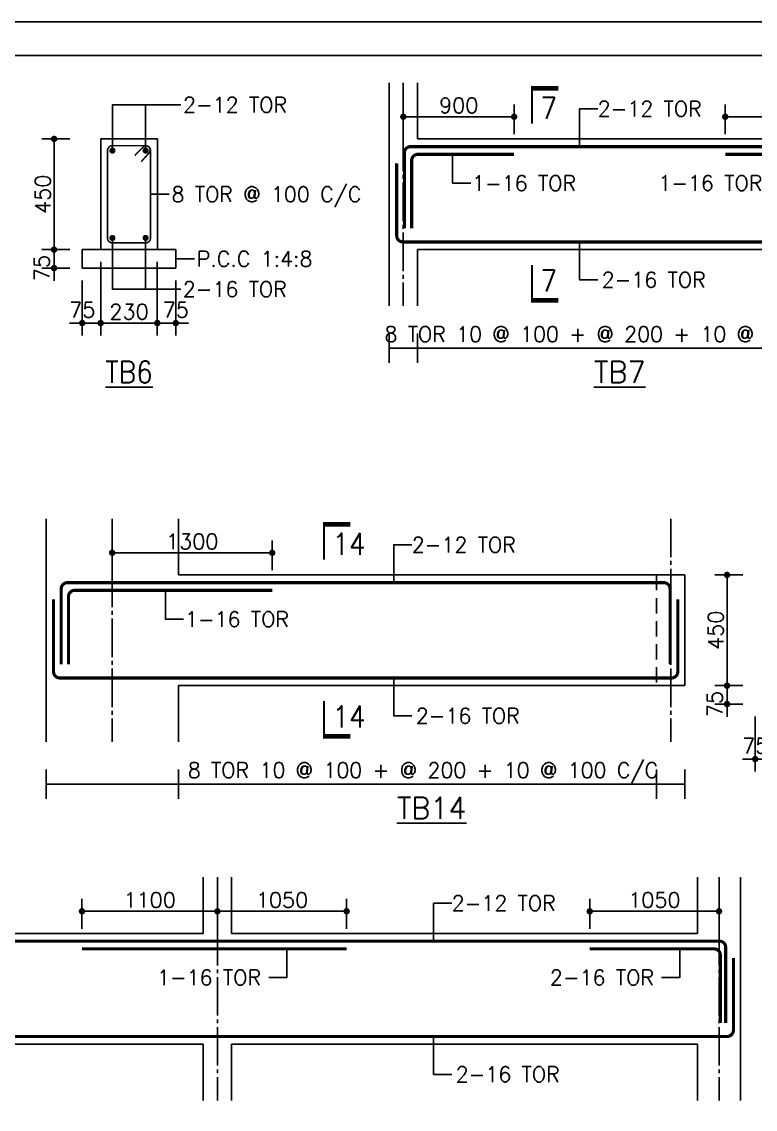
# Model space of a CAD drawing. Extents: x -200722 to 834823, y -494970 to 88783.
# Drawn here: x 286128 to 298044, y -381732 to -364050 of the extents above; entities that cross this region are included whole.
import ezdxf
from ezdxf.enums import TextEntityAlignment as Align

# ---------------------------------------------------------------- set-up
doc = ezdxf.new("R2010")
doc.units = 0
doc.header["$LTSCALE"] = 100
doc.header["$MEASUREMENT"] = 0
doc.header["$PDMODE"] = 34
doc.linetypes.add('CL', pattern=[3.25, 2.5, -0.25, 0.25, -0.25])
doc.linetypes.add('HIDDEN', pattern=[0.375, 0.25, -0.125])
doc.layers.get('0').update_dxf_attribs({"linetype": 'CONTINUOUS'})
doc.layers.get('DEFPOINTS').update_dxf_attribs({"linetype": 'CONTINUOUS'})
doc.layers.add('9_PRINT BOUNDARY_NON PRINT', color=32, linetype='CONTINUOUS', plot=False)
doc.layers.add('9_TITLE TEXT', color=7, linetype='CONTINUOUS', lineweight=20)
for name, color, linetype in [('ARO', 7, 'CONTINUOUS'), ('B_NO', 3, 'CONTINUOUS'), ('BEAM', 4, 'CONTINUOUS'), ('CL', 8, 'CL'), ('FOOTING DIM', 4, 'CONTINUOUS'), ('STEEL', 6, 'CONTINUOUS'), ('TEXT', 2, 'CONTINUOUS')]:
    doc.layers.add(name, color=color, linetype=linetype)
doc.styles.add('ROMANS', font='romans.shx')
doc.styles.get("Standard").update_dxf_attribs({"font": 'simplex.shx'})
doc.dimstyles.new('STANDARD$0', dxfattribs={"dimtxt": 2.5, "dimasz": 2.5, "dimexe": 2, "dimexo": 0.7, "dimgap": 0.9, "dimtad": 1, "dimdec": 0, "dimdsep": 46, "dimtxsty": 'ROMANS', "dimcen": 0.09, "dimclrd": 4, "dimclre": 4, "dimclrt": 3, "dimadec": 0, "dimazin": 0, "dimtfac": 1, "dimtdec": 0, "dimtmove": 0, "dimatfit": 3, "dimfxl": 1, "dimtolj": 1, "dimtzin": 0, "dimarcsym": 0})

# ---------------------------------------------------------------- blocks, each defined once
blk = doc.blocks.new('DOT')
at = {"color": 0, "linetype": 'ByBlock'}
blk.add_line((-0.5, 0), (-1, 0), dxfattribs=at)
at = {"color": 0, "linetype": 'ByBlock', "const_width": 0.5}
blk.add_lwpolyline([(-0.25, 0, 1), (0.25, 0, 1)], format="xyb", close=True, dxfattribs=at)
blk = doc.blocks.new('*D1442')
at = {"layer": 'BEAM', "color": 0, "lineweight": -2, "transparency": 16777216}
for p, q in [((297557, -365880), (297557, -365394)), ((299357, -365880), (299357, -365394)), ((299253, -365594), (297661, -365594))]:
    blk.add_line(p, q, dxfattribs=at)
at = {"layer": 'DEFPOINTS', "color": 0, "lineweight": -3, "transparency": 16777216}
for p in [(297557, -365594), (297557, -366080), (299357, -366080)]:
    blk.add_point(p, dxfattribs=at)
at = {"layer": 'BEAM', "color": 0, "lineweight": -2, "transparency": 16777216, "xscale": 104, "yscale": 104, "zscale": 104, "rotation": 180}
blk.add_blockref('DOT', (297557, -365594), dxfattribs=at)
at = {"layer": 'BEAM', "color": 0, "lineweight": -2, "transparency": 16777216, "xscale": 104, "yscale": 104, "zscale": 104}
blk.add_blockref('DOT', (299357, -365594), dxfattribs=at)
at = {"layer": 'BEAM', "color": 0, "transparency": 16777216, "insert": (298457, -365410), "char_height": 248, "attachment_point": 5}
blk.add_mtext('\\A1;900', dxfattribs=at)
blk = doc.blocks.new('_DOT')
at = {"color": 0, "linetype": 'ByBlock'}
blk.add_line((-0.5, 0), (-1, 0), dxfattribs=at)
at = {"color": 0, "linetype": 'ByBlock', "const_width": 0.5}
blk.add_lwpolyline([(-0.25, 0, 1), (0.25, 0, 1)], format="xyb", close=True, dxfattribs=at)
blk = doc.blocks.new('*D1445')
at = {"layer": 'BEAM', "color": 0, "lineweight": -2, "transparency": 16777216}
for p, q in [((292327, -365880), (292327, -365394)), ((294127, -365880), (294127, -365394)), ((292431, -365594), (294023, -365594))]:
    blk.add_line(p, q, dxfattribs=at)
at = {"layer": 'DEFPOINTS', "color": 0, "lineweight": -3, "transparency": 16777216}
for p in [(294127, -365594), (292327, -366080), (294127, -366080)]:
    blk.add_point(p, dxfattribs=at)
at = {"layer": 'BEAM', "color": 0, "lineweight": -2, "transparency": 16777216, "xscale": 104, "yscale": 104, "zscale": 104, "rotation": 180}
blk.add_blockref('DOT', (292327, -365594), dxfattribs=at)
at = {"layer": 'BEAM', "color": 0, "lineweight": -2, "transparency": 16777216, "xscale": 104, "yscale": 104, "zscale": 104}
blk.add_blockref('DOT', (294127, -365594), dxfattribs=at)
at = {"layer": 'BEAM', "color": 0, "transparency": 16777216, "insert": (293227, -365410), "char_height": 248, "attachment_point": 5}
blk.add_mtext('\\A1;900', dxfattribs=at)
blk = doc.blocks.new('*D1456')
at = {"layer": 'BEAM', "color": 0, "lineweight": -2, "transparency": 16777216}
for p, q in [((287410, -367955), (287410, -369149)), ((288330, -367955), (288330, -369149)), ((287514, -368949), (288226, -368949))]:
    blk.add_line(p, q, dxfattribs=at)
at = {"layer": 'DEFPOINTS', "color": 0, "lineweight": -3, "transparency": 16777216}
for p in [(287410, -367755), (288330, -367755), (288330, -368949)]:
    blk.add_point(p, dxfattribs=at)
at = {"layer": 'BEAM', "color": 0, "lineweight": -2, "transparency": 16777216, "xscale": 104, "yscale": 104, "zscale": 104, "rotation": 180}
blk.add_blockref('DOT', (287410, -368949), dxfattribs=at)
at = {"layer": 'BEAM', "color": 0, "lineweight": -2, "transparency": 16777216, "xscale": 104, "yscale": 104, "zscale": 104}
blk.add_blockref('DOT', (288330, -368949), dxfattribs=at)
at = {"layer": 'BEAM', "color": 0, "transparency": 16777216, "insert": (287870, -368765), "char_height": 248, "attachment_point": 5}
blk.add_mtext('\\A1;230', dxfattribs=at)
blk = doc.blocks.new('*D1457')
at = {"layer": 'BEAM', "color": 0, "lineweight": -2, "transparency": 16777216}
for p, q in [((286910, -365955), (286453, -365955)), ((286653, -367651), (286653, -366059)), ((286910, -367755), (286453, -367755))]:
    blk.add_line(p, q, dxfattribs=at)
at = {"layer": 'DEFPOINTS', "color": 0, "lineweight": -3, "transparency": 16777216}
for p in [(286653, -365955), (287110, -365955), (287110, -367755)]:
    blk.add_point(p, dxfattribs=at)
at = {"layer": 'BEAM', "color": 0, "lineweight": -2, "transparency": 16777216, "xscale": 104, "yscale": 104, "zscale": 104}
for p, rotation in [((286653, -365955), 90), ((286653, -367755), 270)]:
    blk.add_blockref('DOT', p, dxfattribs=dict(at, rotation=rotation))
at = {"layer": 'BEAM', "color": 0, "transparency": 16777216, "insert": (286469, -366855), "char_height": 248, "attachment_point": 5, "rotation": 90}
blk.add_mtext('\\A1;450', dxfattribs=at)
blk = doc.blocks.new('*D1458')
at = {"layer": 'BEAM', "color": 0, "lineweight": -2, "transparency": 16777216}
for p, q in [((288330, -368255), (288330, -369149)), ((288630, -368255), (288630, -369149)), ((288226, -368949), (288122, -368949)), ((288330, -368949), (288630, -368949)), ((288734, -368949), (288838, -368949))]:
    blk.add_line(p, q, dxfattribs=at)
at = {"layer": 'DEFPOINTS', "color": 0, "lineweight": -3, "transparency": 16777216}
for p in [(288330, -368055), (288630, -368055), (288630, -368949)]:
    blk.add_point(p, dxfattribs=at)
at = {"layer": 'BEAM', "color": 0, "lineweight": -2, "transparency": 16777216, "xscale": 104, "yscale": 104, "zscale": 104}
blk.add_blockref('DOT', (288330, -368949), dxfattribs=at)
at = {"layer": 'BEAM', "color": 0, "lineweight": -2, "transparency": 16777216, "xscale": 104, "yscale": 104, "zscale": 104, "rotation": 180}
blk.add_blockref('DOT', (288630, -368949), dxfattribs=at)
at = {"layer": 'BEAM', "color": 0, "transparency": 16777216, "insert": (288630, -368733), "char_height": 248, "attachment_point": 5}
blk.add_mtext('\\A1;75', dxfattribs=at)
blk = doc.blocks.new('*D1459')
at = {"layer": 'BEAM', "color": 0, "lineweight": -2, "transparency": 16777216}
for p, q in [((287110, -368255), (287110, -369149)), ((287410, -368255), (287410, -369149)), ((287006, -368949), (286902, -368949)), ((287410, -368949), (287110, -368949)), ((287514, -368949), (287618, -368949))]:
    blk.add_line(p, q, dxfattribs=at)
at = {"layer": 'DEFPOINTS', "color": 0, "lineweight": -3, "transparency": 16777216}
for p in [(287110, -368055), (287410, -368055), (287110, -368949)]:
    blk.add_point(p, dxfattribs=at)
at = {"layer": 'BEAM', "color": 0, "lineweight": -2, "transparency": 16777216, "xscale": 104, "yscale": 104, "zscale": 104}
blk.add_blockref('DOT', (287110, -368949), dxfattribs=at)
at = {"layer": 'BEAM', "color": 0, "lineweight": -2, "transparency": 16777216, "xscale": 104, "yscale": 104, "zscale": 104, "rotation": 180}
blk.add_blockref('DOT', (287410, -368949), dxfattribs=at)
at = {"layer": 'BEAM', "color": 0, "transparency": 16777216, "insert": (287110, -368733), "char_height": 248, "attachment_point": 5}
blk.add_mtext('\\A1;75', dxfattribs=at)
blk = doc.blocks.new('*D1460')
at = {"layer": 'BEAM', "color": 0, "lineweight": -2, "transparency": 16777216}
for p, q in [((286653, -367651), (286653, -367547)), ((286910, -367755), (286453, -367755)), ((286653, -367755), (286653, -368055)), ((286910, -368055), (286453, -368055)), ((286653, -368159), (286653, -368263))]:
    blk.add_line(p, q, dxfattribs=at)
at = {"layer": 'DEFPOINTS', "color": 0, "lineweight": -3, "transparency": 16777216}
for p in [(287110, -367755), (286653, -368055), (287110, -368055)]:
    blk.add_point(p, dxfattribs=at)
at = {"layer": 'BEAM', "color": 0, "lineweight": -2, "transparency": 16777216, "xscale": 104, "yscale": 104, "zscale": 104}
for p, rotation in [((286653, -367755), 270), ((286653, -368055), 90)]:
    blk.add_blockref('DOT', p, dxfattribs=dict(at, rotation=rotation))
at = {"layer": 'BEAM', "color": 0, "transparency": 16777216, "insert": (286453, -368055), "char_height": 248, "attachment_point": 5, "rotation": 90}
blk.add_mtext('\\A1;75', dxfattribs=at)
blk = doc.blocks.new('*D1497')
at = {"layer": 'BEAM', "color": 0, "lineweight": -2, "transparency": 16777216}
for p, q in [((297844, -373044), (297387, -373044)), ((297587, -374740), (297587, -373148)), ((297844, -374844), (297387, -374844))]:
    blk.add_line(p, q, dxfattribs=at)
at = {"layer": 'DEFPOINTS', "color": 0, "lineweight": -3, "transparency": 16777216}
for p in [(297587, -373044), (298044, -373044), (298044, -374844)]:
    blk.add_point(p, dxfattribs=at)
at = {"layer": 'BEAM', "color": 0, "lineweight": -2, "transparency": 16777216, "xscale": 104, "yscale": 104, "zscale": 104}
for p, rotation in [((297587, -373044), 90), ((297587, -374844), 270)]:
    blk.add_blockref('DOT', p, dxfattribs=dict(at, rotation=rotation))
at = {"layer": 'BEAM', "color": 0, "transparency": 16777216, "insert": (297403, -373944), "char_height": 248, "attachment_point": 5, "rotation": 90}
blk.add_mtext('\\A1;450', dxfattribs=at)
blk = doc.blocks.new('*D1498')
at = {"layer": 'BEAM', "color": 0, "lineweight": -2, "transparency": 16777216}
for p, q in [((287597, -372969), (287597, -372484)), ((290197, -372969), (290197, -372484)), ((287701, -372684), (290093, -372684))]:
    blk.add_line(p, q, dxfattribs=at)
at = {"layer": 'DEFPOINTS', "color": 0, "lineweight": -3, "transparency": 16777216}
for p in [(290197, -372684), (287597, -373169), (290197, -373169)]:
    blk.add_point(p, dxfattribs=at)
at = {"layer": 'BEAM', "color": 0, "lineweight": -2, "transparency": 16777216, "xscale": 104, "yscale": 104, "zscale": 104, "rotation": 180}
blk.add_blockref('DOT', (287597, -372684), dxfattribs=at)
at = {"layer": 'BEAM', "color": 0, "lineweight": -2, "transparency": 16777216, "xscale": 104, "yscale": 104, "zscale": 104}
blk.add_blockref('DOT', (290197, -372684), dxfattribs=at)
at = {"layer": 'BEAM', "color": 0, "transparency": 16777216, "insert": (288897, -372500), "char_height": 248, "attachment_point": 5}
blk.add_mtext('\\A1;1300', dxfattribs=at)
blk = doc.blocks.new('*D1500')
at = {"layer": 'BEAM', "color": 0, "lineweight": -2, "transparency": 16777216}
for p, q in [((298044, -375344), (298044, -376238)), ((298344, -375344), (298344, -376238)), ((297940, -376038), (297836, -376038)), ((298344, -376038), (298044, -376038)), ((298448, -376038), (298552, -376038))]:
    blk.add_line(p, q, dxfattribs=at)
at = {"layer": 'DEFPOINTS', "color": 0, "lineweight": -3, "transparency": 16777216}
for p in [(298044, -375144), (298344, -375144), (298044, -376038)]:
    blk.add_point(p, dxfattribs=at)
at = {"layer": 'BEAM', "color": 0, "lineweight": -2, "transparency": 16777216, "xscale": 104, "yscale": 104, "zscale": 104}
blk.add_blockref('DOT', (298044, -376038), dxfattribs=at)
at = {"layer": 'BEAM', "color": 0, "lineweight": -2, "transparency": 16777216, "xscale": 104, "yscale": 104, "zscale": 104, "rotation": 180}
blk.add_blockref('DOT', (298344, -376038), dxfattribs=at)
at = {"layer": 'BEAM', "color": 0, "transparency": 16777216, "insert": (298044, -375822), "char_height": 248, "attachment_point": 5}
blk.add_mtext('\\A1;75', dxfattribs=at)
blk = doc.blocks.new('*D1501')
at = {"layer": 'BEAM', "color": 0, "lineweight": -2, "transparency": 16777216}
for p, q in [((297587, -374740), (297587, -374636)), ((297844, -374844), (297387, -374844)), ((297587, -374844), (297587, -375144)), ((297844, -375144), (297387, -375144)), ((297587, -375248), (297587, -375352))]:
    blk.add_line(p, q, dxfattribs=at)
at = {"layer": 'DEFPOINTS', "color": 0, "lineweight": -3, "transparency": 16777216}
for p in [(298044, -374844), (297587, -375144), (298044, -375144)]:
    blk.add_point(p, dxfattribs=at)
at = {"layer": 'BEAM', "color": 0, "lineweight": -2, "transparency": 16777216, "xscale": 104, "yscale": 104, "zscale": 104}
for p, rotation in [((297587, -374844), 270), ((297587, -375144), 90)]:
    blk.add_blockref('DOT', p, dxfattribs=dict(at, rotation=rotation))
at = {"layer": 'BEAM', "color": 0, "transparency": 16777216, "insert": (297387, -375144), "char_height": 248, "attachment_point": 5, "rotation": 90}
blk.add_mtext('\\A1;75', dxfattribs=at)
blk = doc.blocks.new('*D1925')
at = {"layer": 'BEAM', "color": 0, "lineweight": -2, "transparency": 16777216}
for p, q in [((295356, -378798), (295356, -378313)), ((297456, -378798), (297456, -378313)), ((297352, -378513), (295460, -378513))]:
    blk.add_line(p, q, dxfattribs=at)
at = {"layer": 'DEFPOINTS', "color": 0, "lineweight": -3, "transparency": 16777216}
for p in [(295356, -378513), (295356, -378998), (297456, -378998)]:
    blk.add_point(p, dxfattribs=at)
at = {"layer": 'BEAM', "color": 0, "lineweight": -2, "transparency": 16777216, "xscale": 104, "yscale": 104, "zscale": 104, "rotation": 180}
blk.add_blockref('DOT', (295356, -378513), dxfattribs=at)
at = {"layer": 'BEAM', "color": 0, "lineweight": -2, "transparency": 16777216, "xscale": 104, "yscale": 104, "zscale": 104}
blk.add_blockref('DOT', (297456, -378513), dxfattribs=at)
at = {"layer": 'BEAM', "color": 0, "transparency": 16777216, "insert": (296406, -378329), "char_height": 248, "attachment_point": 5}
blk.add_mtext('\\A1;1050', dxfattribs=at)
blk = doc.blocks.new('*D1926')
at = {"layer": 'BEAM', "color": 0, "lineweight": -2, "transparency": 16777216}
for p, q in [((289306, -378798), (289306, -378313)), ((291406, -378798), (291406, -378313)), ((291302, -378513), (289410, -378513))]:
    blk.add_line(p, q, dxfattribs=at)
at = {"layer": 'DEFPOINTS', "color": 0, "lineweight": -3, "transparency": 16777216}
for p in [(289306, -378513), (289306, -378998), (291406, -378998)]:
    blk.add_point(p, dxfattribs=at)
at = {"layer": 'BEAM', "color": 0, "lineweight": -2, "transparency": 16777216, "xscale": 104, "yscale": 104, "zscale": 104, "rotation": 180}
blk.add_blockref('DOT', (289306, -378513), dxfattribs=at)
at = {"layer": 'BEAM', "color": 0, "lineweight": -2, "transparency": 16777216, "xscale": 104, "yscale": 104, "zscale": 104}
blk.add_blockref('DOT', (291406, -378513), dxfattribs=at)
at = {"layer": 'BEAM', "color": 0, "transparency": 16777216, "insert": (290356, -378329), "char_height": 248, "attachment_point": 5}
blk.add_mtext('\\A1;1050', dxfattribs=at)
blk = doc.blocks.new('*D1927')
at = {"layer": 'BEAM', "color": 0, "lineweight": -2, "transparency": 16777216}
for p, q in [((287106, -378798), (287106, -378313)), ((289306, -378798), (289306, -378313)), ((287210, -378513), (289202, -378513))]:
    blk.add_line(p, q, dxfattribs=at)
at = {"layer": 'DEFPOINTS', "color": 0, "lineweight": -3, "transparency": 16777216}
for p in [(289306, -378513), (287106, -378998), (289306, -378998)]:
    blk.add_point(p, dxfattribs=at)
at = {"layer": 'BEAM', "color": 0, "lineweight": -2, "transparency": 16777216, "xscale": 104, "yscale": 104, "zscale": 104, "rotation": 180}
blk.add_blockref('DOT', (287106, -378513), dxfattribs=at)
at = {"layer": 'BEAM', "color": 0, "lineweight": -2, "transparency": 16777216, "xscale": 104, "yscale": 104, "zscale": 104}
blk.add_blockref('DOT', (289306, -378513), dxfattribs=at)
at = {"layer": 'BEAM', "color": 0, "transparency": 16777216, "insert": (288206, -378329), "char_height": 248, "attachment_point": 5}
blk.add_mtext('\\A1;1100', dxfattribs=at)

msp = doc.modelspace()

# ---------------------------------------------------------------- linework, layer by layer
at = {"color": 18, "true_color": 0x000000}
msp.add_lwpolyline([(223222.7, -428839.6), (314632.7, -428839.6), (314632.7, -364599.6), (223222.7, -364599.6)], close=True, dxfattribs=at)
at = {"layer": '9_PRINT BOUNDARY_NON PRINT', "color": 18, "true_color": 0x000000}
msp.add_lwpolyline([(222672.7, -429389.6), (315182.7, -429389.6), (315182.7, -364049.6), (222672.7, -364049.6)], close=True, dxfattribs=at)
at = {"layer": '9_TITLE TEXT', "color": 18, "true_color": 0x000000}
msp.add_lwpolyline([(314632.7, -364599.6), (223222.7, -364599.6), (223222.7, -428839.6), (314632.7, -428839.6)], dxfattribs=at)
at = {"layer": 'ARO', "color": 18, "true_color": 0x000000}
for points, elevation in [([(295191.5, -366080), (295191.5, -365464.2), (295484.6, -365464.2)], -1101.5), ([(293127.9, -366205), (293127.9, -366672), (293421, -366672)], -1101.5), ([(295191.5, -367630), (295191.5, -368245.9), (295484.6, -368245.9)], -1101.5), ([(292171.2, -373169.3), (292171.2, -372553.5), (292464.3, -372553.5)], 0), ([(288462, -373294.3), (288462, -373761.3), (288755.1, -373761.3)], 0), ([(292171.2, -374719.3), (292171.2, -375335.2), (292464.3, -375335.2)], 0), ([(292819.7, -378998.1), (292819.7, -378382.3), (293112.8, -378382.3)], -1101.5), ([(290433.5, -379123.1), (290433.5, -379590.1), (290140.4, -379590.1)], 0), ([(296817.2, -379123.1), (296817.2, -379590.1), (296524.1, -379590.1)], 0), ([(292819.7, -380548.1), (292819.7, -381164), (293112.8, -381164)], -1101.5)]:
    msp.add_lwpolyline(points, dxfattribs=dict(at, elevation=elevation))
at = {"layer": 'B_NO', "color": 7}
for points, elevation in [([(294417.8, -365707.9, 30, 30, 0), (294417.8, -365131.4, 75, 75, 0), (294845.3, -365131.4, 75, 75, 0)], -1101.5), ([(294417.8, -368002.2, 30, 30, 0), (294417.8, -368578.7, 75, 75, 0), (294845.3, -368578.7, 75, 75, 0)], -1101.5), ([(291038.4, -372797.2, 30, 30, 0), (291038.4, -372220.7, 75, 75, 0), (291465.8, -372220.7, 75, 75, 0)], 0), ([(291038.4, -375091.5, 30, 30, 0), (291038.4, -375668, 75, 75, 0), (291465.8, -375668, 75, 75, 0)], 0)]:
    msp.add_lwpolyline(points, format="xyseb", dxfattribs=dict(at, elevation=elevation))
at = {"layer": 'BEAM', "color": 18, "linetype": 'ByBlock', "true_color": 0x000000}
for p, q in [((292097, -365040.6), (292097, -365955)), ((292557, -365040.6, 62.1), (292557, -365955, 62.1)), ((292097, -367755), (292097, -365955)), ((292097, -367755), (292097, -368669.4)), ((292557, -367755), (299127, -367755)), ((292557, -367755), (292557, -368669.4)), ((292097, -369592.7), (292097, -369117.4)), ((292557, -369592.7), (292557, -369117.4)), ((292097, -369355), (299587, -369355)), ((286521.6, -372129.9, 1101.5), (286521.6, -373044.3, 1101.5)), ((288671.6, -372129.9, 1163.7), (288671.6, -373044.3, 1163.7)), ((286521.6, -374844.3, 1101.5), (286521.6, -373044.3, 1101.5)), ((296901.6, -373044.3, 1101.5), (296901.6, -374844.3, 1101.5)), ((286521.6, -374844.3, 1101.5), (286521.6, -375758.7, 1101.5)), ((288671.6, -374844.3, 1101.5), (296901.6, -374844.3, 1101.5)), ((288671.6, -374844.3, 1101.5), (288671.6, -375758.7, 1101.5)), ((286521.6, -376682, 1101.5), (286521.6, -376206.7, 1101.5)), ((288671.6, -376682, 1101.5), (288671.6, -376206.7, 1101.5)), ((296441.6, -376682, 1101.5), (296441.6, -376206.7, 1101.5)), ((296901.6, -376682, 1101.5), (296901.6, -376206.7, 1101.5)), ((286521.6, -376444.3, 1101.5), (296901.6, -376444.3, 1101.5)), ((289075.7, -378873.1, 0), (289075.7, -377958.7, 0)), ((289535.7, -378873.1, 0), (289535.7, -377958.7, 0)), ((297105.7, -378873.1, 0), (297105.7, -377958.7, 0)), ((297805.7, -378873.1, 0), (297805.7, -377958.7, 0)), ((297805.7, -378873.1, 0), (297805.7, -380673.1, 0)), ((280903.7, -380673.1, 0), (289075.7, -380673.1, 0)), ((289075.7, -380673.1, 0), (289075.7, -381587.5, 0)), ((289535.7, -380673.1, 0), (297105.7, -380673.1, 0)), ((289535.7, -380673.1, 0), (289535.7, -381587.5, 0)), ((297105.7, -380673.1, 0), (297105.7, -381587.5, 0)), ((297805.7, -380673.1, 0), (297805.7, -381587.5, 0))]:
    msp.add_line(p, q, dxfattribs=at)
at = {"layer": 'BEAM', "color": 18, "true_color": 0x000000}
for p, q in [((288330.3, -365955, 0), (287410.3, -365955, 0)), ((287410.3, -367755), (287410.3, -365955, 0)), ((288330.3, -365955, 0), (288330.3, -367755)), ((288330.3, -367755), (287410.3, -367755))]:
    msp.add_line(p, q, dxfattribs=at)
at = {"layer": 'BEAM', "color": 18, "true_color": 0x000000, "elevation": 0}
msp.add_lwpolyline([(288330.3, -366555), (288330.3, -367755)], dxfattribs=at)
msp.add_lwpolyline([(288630.3, -367755), (287110.3, -367755), (287110.3, -368055), (288630.3, -368055)], close=True, dxfattribs=at)
at = {"layer": 'BEAM', "color": 18, "linetype": 'HIDDEN', "ltscale": 10, "true_color": 0x000000, "elevation": 1101.5}
msp.add_lwpolyline([(296901.6, -373044.3), (296441.6, -373044.3), (296441.6, -374844.3), (296901.6, -374844.3)], close=True, dxfattribs=at)
at = {"layer": 'CL', "color": 18, "linetype": 'CL', "lineweight": -3, "ltscale": 2.5, "true_color": 0x000000}
for p, q in [((292327, -365040.6), (292327, -368669.4)), ((287596.6, -372129.9, 1101.5), (287596.6, -375758.7, 1101.5)), ((296671.6, -372129.9, 1101.5), (296671.6, -375758.7, 1101.5)), ((289305.7, -377958.7, 0), (289305.7, -381587.5, 0)), ((297455.7, -377958.7, 0), (297455.7, -381587.5, 0))]:
    msp.add_line(p, q, dxfattribs=at)
at = {"layer": 'FOOTING DIM', "color": 18, "true_color": 0x000000}
for p, q in [((299127, -365955, 0.2), (292557, -365955)), ((296901.6, -373044.3, 1101.7), (288671.6, -373044.3, 1101.5)), ((289075.7, -378873.1, -7.1), (280903.7, -378873.1, -15.7)), ((297105.7, -378873.1, 0.2), (289535.7, -378873.1, -6.4))]:
    msp.add_line(p, q, dxfattribs=at)
at = {"layer": 'STEEL', "color": 18, "true_color": 0x000000, "elevation": 0}
for points, const_width in [([(287600.3, -366065), (288140.3, -366065, -0.4142136), (288220.3, -366145), (288220.3, -367565, -0.4142136), (288140.3, -367645), (287600.3, -367645, -0.4142136), (287520.3, -367565), (287520.3, -366145, -0.4142136)], 25.4), ([(287575.3, -366145, 1), (287625.3, -366145, 1)], 50), ([(288115.3, -366145, 1), (288165.3, -366145, 1)], 50), ([(287575.3, -367565, -1), (287625.3, -367565, -1)], 50), ([(288115.3, -367565, -1), (288165.3, -367565, -1)], 50)]:
    msp.add_lwpolyline(points, format="xyb", close=True, dxfattribs=dict(at, const_width=const_width))
at = {"layer": 'STEEL', "color": 18, "true_color": 0x000000}
for points, const_width, elevation in [([(287961.7, -366226), (288102.1, -366084.2, -0.9245164), (288196.4, -366179.9), (288069.1, -366324.9, -122.114008)], 25, 0), ([(299346.1, -367410.9), (299346.1, -366181.6, 0.4142136), (299244.5, -366080), (292444.6, -366080, 0.4142136), (292344.6, -366180), (292344.6, -367410.9)], 50.8, -1101.5), ([(292219.6, -366351.7), (292219.6, -367528.4, 0.4142136), (292321.2, -367630), (299369.5, -367630, 0.4142136), (299471.1, -367528.4), (299471.1, -366351.7)], 50.8, -1101.5), ([(296660.7, -374500.2), (296660.7, -373270.9, 0.4142136), (296559.1, -373169.3), (286869.2, -373169.3, 0.4142136), (286769.2, -373269.3), (286769.2, -374500.2)], 50.8, 0), ([(297564.8, -380329), (297564.8, -379099.7, 0.4142136), (297463.2, -378998.1), (273691.3, -378998.1, 0.4142136), (273591.3, -379098.1), (273591.3, -380329)], 50.8, -1101.5), ([(273466.3, -379269.8), (273466.3, -380446.5, 0.4142136), (273567.9, -380548.1), (297588.2, -380548.1, 0.4142136), (297689.8, -380446.5), (297689.8, -379269.8)], 50.8, -1101.5)]:
    msp.add_lwpolyline(points, format="xyb", dxfattribs=dict(at, const_width=const_width, elevation=elevation))
at = {"layer": 'STEEL', "color": 3, "const_width": 50.8}
for points, elevation in [([(292462.1, -367410.9), (292462.1, -366306.6, -0.4142136), (292563.7, -366205), (294127, -366205)], -1101.5), ([(299258.8, -367410.9), (299258.8, -366306.6, 0.4142136), (299157.2, -366205), (297557, -366205)], 0), ([(286886.7, -374500.2), (286886.7, -373395.9, -0.4142136), (286988.3, -373294.3), (290196.6, -373294.3)], 0), ([(297477.4, -380329), (297477.4, -379224.7, 0.4142136), (297375.8, -379123.1), (295355.7, -379123.1)], 0)]:
    msp.add_lwpolyline(points, format="xyb", dxfattribs=dict(at, elevation=elevation))
at = {"layer": 'STEEL', "color": 18, "true_color": 0x000000, "const_width": 50.8}
msp.add_lwpolyline([(286644.2, -373441), (286644.2, -374617.7, 0.4142136), (286745.8, -374719.3), (296684.1, -374719.3, 0.4142136), (296785.7, -374617.7), (296785.7, -373441)], format="xyb", dxfattribs=at)
at = {"layer": 'STEEL', "color": 3, "const_width": 50.8, "elevation": 0}
msp.add_lwpolyline([(291405.7, -379123.1), (287105.7, -379123.1)], dxfattribs=at)
at = {"layer": 'TEXT', "color": 18, "true_color": 0x000000, "elevation": 0}
for points in [[(287600.3, -366145), (287600.3, -365401.3), (288711.9, -365401.3)], [(288140.3, -366145), (288140.3, -365401.3)], [(288220.3, -366855), (288523.8, -366855)], [(287600.3, -367565), (287600.3, -368398.3), (288711.9, -368398.3)], [(288140.3, -367565), (288140.3, -368398.3)], [(288630.3, -367905), (288933.8, -367905)]]:
    msp.add_lwpolyline(points, dxfattribs=at)

# ---------------------------------------------------------------- texts
at = {"layer": 'B_NO', "color": 18, "true_color": 0x000000, "width": 0.9}
for s, p in [('7', (294553.4, -365451.9, -1101.5)), ('7', (294553.4, -368258.2, -1101.5)), ('14', (291174, -372541.2)), ('14', (291174, -375347.5))]:
    msp.add_text(s, height=350, dxfattribs=at).set_placement(p, align=Align.MIDDLE_LEFT)
at = {"layer": 'B_NO', "color": 18, "true_color": 0x000000}
for s, height, width, p in [('8 TOR 10 @ 100 + @ 200 + 10 @ 100 C/C', 250, 0.98, (295842, -369147.9)), ('%%UTB6', 350, 0.9, (287870.3, -369745.3)), ('%%UTB7', 350, 0.98, (295842, -369745.3)), ('8 TOR 10 @ 100 + @ 200 + 10 @ 100 C/C', 250, 0.98, (292646.5, -376237.2, 1101.5)), ('%%UTB14', 350, 0.98, (292786.6, -376834.6, 1101.5))]:
    msp.add_text(s, height=height, dxfattribs=dict(at, width=width)).set_placement(p, align=Align.MIDDLE)
at = {"layer": 'TEXT', "color": 18, "true_color": 0x000000, "width": 0.98}
for s, p in [('2-12 TOR', (288748.2, -365401.3, 0)), ('2-12 TOR', (295484.6, -365464.2, -1101.5)), ('8 TOR @ 100 C/C', (288560.2, -366855, 0)), ('1-16 TOR', (293444, -366675.9, -1101.5)), ('1-16 TOR', (296469.3, -366672)), ('P.C.C 1:4:8', (288970.2, -367905, 0)), ('2-16 TOR', (295549.5, -368245.9, -1101.5)), ('2-16 TOR', (288743.5, -368398.3)), ('2-12 TOR', (292464.3, -372553.5)), ('1-16 TOR', (288778, -373765.2)), ('2-16 TOR', (292529.1, -375335.2)), ('2-12 TOR', (293112.8, -378382.3, -1101.5)), ('1-16 TOR', (288324.7, -379590.1, 0)), ('2-16 TOR', (294708.4, -379590.1)), ('2-16 TOR', (293177.7, -381164, -1101.5))]:
    msp.add_text(s, height=250, dxfattribs=at).set_placement(p, align=Align.MIDDLE_LEFT)

# ---------------------------------------------------------------- dimensions: what is measured, and where the dimension line sits
at = {"layer": 'BEAM', "color": 18, "true_color": 0x000000}
for base, p1, p2, override, picture, middle in [((294127, -365594.4, -1101.5), (292327, -366080.1, -1101.5), (294127, -366080.1, -1101.5), {"dimscale": 8, "dimtxt": 31, "dimasz": 13, "dimexe": 25, "dimexo": 25, "dimgap": 7.5, "dimdec": 0, "dimlfac": 0.5, "dimzin": 3, "dimtxsty": 'Standard', "dimblk": 'DOT', "dimcen": 3, "dimdle": 4, "dimclrd": 0, "dimclre": 0, "dimclrt": 0, "dimtdec": 0, "dimtmove": 2, "dimldrblk": 'DOT', "dimtzin": 3}, '*D1445', (293227, -365410.4, -1101.5)), ((288330.3, -368948.9), (287410.3, -367755), (288330.3, -367755), {"dimscale": 8, "dimtxt": 31, "dimasz": 13, "dimexe": 25, "dimexo": 25, "dimgap": 7.5, "dimdec": 0, "dimlfac": 0.25, "dimzin": 3, "dimtxsty": 'Standard', "dimblk": 'DOT', "dimcen": 3, "dimdle": 4, "dimclrd": 0, "dimclre": 0, "dimclrt": 0, "dimtdec": 0, "dimtmove": 2, "dimldrblk": 'DOT', "dimtzin": 3}, '*D1456', (287870.3, -368764.9)), ((290196.6, -372683.7), (287596.6, -373169.4), (290196.6, -373169.4), {"dimscale": 8, "dimtxt": 31, "dimasz": 13, "dimexe": 25, "dimexo": 25, "dimgap": 7.5, "dimdec": 0, "dimlfac": 0.5, "dimzin": 3, "dimtxsty": 'Standard', "dimblk": 'DOT', "dimcen": 3, "dimdle": 4, "dimclrd": 0, "dimclre": 0, "dimclrt": 0, "dimtdec": 0, "dimtmove": 2, "dimldrblk": 'DOT', "dimtzin": 3}, '*D1498', (288896.6, -372499.7)), ((289305.7, -378512.5, 0), (287105.7, -378998.2, 0), (289305.7, -378998.2, 0), {"dimscale": 8, "dimtxt": 31, "dimasz": 13, "dimexe": 25, "dimexo": 25, "dimgap": 7.5, "dimdec": 0, "dimlfac": 0.5, "dimzin": 3, "dimtxsty": 'Standard', "dimblk": 'DOT', "dimcen": 3, "dimdle": 4, "dimclrd": 0, "dimclre": 0, "dimclrt": 0, "dimtdec": 0, "dimtmove": 2, "dimldrblk": 'DOT', "dimtzin": 3}, '*D1927', (288205.7, -378328.5, 0))]:
    dim = msp.add_linear_dim(base=base, p1=p1, p2=p2, dimstyle='STANDARD$0', override=override, dxfattribs=at)
    dim.commit()
    dim.dimension.update_dxf_attribs({"geometry": picture, "text_midpoint": middle})
for base, p1, p2, angle, override, picture, middle in [((297557, -365594.4), (299357, -366080.1), (297557, -366080.1), 180, {"dimscale": 8, "dimtxt": 31, "dimasz": 13, "dimexe": 25, "dimexo": 25, "dimgap": 7.5, "dimdec": 0, "dimlfac": 0.5, "dimzin": 3, "dimtxsty": 'Standard', "dimblk": 'DOT', "dimcen": 3, "dimdle": 4, "dimclrd": 0, "dimclre": 0, "dimclrt": 0, "dimtdec": 0, "dimtmove": 2, "dimldrblk": 'DOT', "dimtzin": 3}, '*D1442', (298457, -365410.4)), ((286652.9, -365955, 0), (287110.3, -367755, 0), (287110.3, -365955, 0), 90, {"dimscale": 8, "dimtxt": 31, "dimasz": 13, "dimexe": 25, "dimexo": 25, "dimgap": 7.5, "dimdec": 0, "dimlfac": 0.25, "dimzin": 3, "dimtxsty": 'Standard', "dimblk": 'DOT', "dimcen": 3, "dimdle": 4, "dimclrd": 0, "dimclre": 0, "dimclrt": 0, "dimtdec": 0, "dimtmove": 2, "dimldrblk": 'DOT', "dimtzin": 3}, '*D1457', (286468.9, -366855, 0)), ((297586.9, -373044.3, 1101.5), (298044.3, -374844.3, 1101.5), (298044.3, -373044.3, 1101.5), 90, {"dimscale": 8, "dimtxt": 31, "dimasz": 13, "dimexe": 25, "dimexo": 25, "dimgap": 7.5, "dimdec": 0, "dimlfac": 0.25, "dimzin": 3, "dimtxsty": 'Standard', "dimblk": 'DOT', "dimcen": 3, "dimdle": 4, "dimclrd": 0, "dimclre": 0, "dimclrt": 0, "dimtdec": 0, "dimtmove": 2, "dimldrblk": 'DOT', "dimtzin": 3}, '*D1497', (297402.9, -373944.3, 1101.5)), ((289305.7, -378512.5, 0), (291405.7, -378998.2, 0), (289305.7, -378998.2, 0), 180, {"dimscale": 8, "dimtxt": 31, "dimasz": 13, "dimexe": 25, "dimexo": 25, "dimgap": 7.5, "dimdec": 0, "dimlfac": 0.5, "dimzin": 3, "dimtxsty": 'Standard', "dimblk": 'DOT', "dimcen": 3, "dimdle": 4, "dimclrd": 0, "dimclre": 0, "dimclrt": 0, "dimtdec": 0, "dimtmove": 2, "dimldrblk": 'DOT', "dimtzin": 3}, '*D1926', (290355.7, -378328.5, 0)), ((295355.7, -378512.5, 0), (297455.7, -378998.2, 0), (295355.7, -378998.2, 0), 180, {"dimscale": 8, "dimtxt": 31, "dimasz": 13, "dimexe": 25, "dimexo": 25, "dimgap": 7.5, "dimdec": 0, "dimlfac": 0.5, "dimzin": 3, "dimtxsty": 'Standard', "dimblk": 'DOT', "dimcen": 3, "dimdle": 4, "dimclrd": 0, "dimclre": 0, "dimclrt": 0, "dimtdec": 0, "dimtmove": 2, "dimldrblk": 'DOT', "dimtzin": 3}, '*D1925', (296405.7, -378328.5, 0))]:
    dim = msp.add_linear_dim(base=base, p1=p1, p2=p2, angle=angle, dimstyle='STANDARD$0', override=override, dxfattribs=at)
    dim.commit()
    dim.dimension.update_dxf_attribs({"geometry": picture, "text_midpoint": middle})
for base, p1, p2, angle, picture, middle in [((286652.9, -368055, 0), (287110.3, -367755, 0), (287110.3, -368055), 270, '*D1460', (286452.9, -368055, 0)), ((287110.3, -368948.9), (287410.3, -368055), (287110.3, -368055), 180, '*D1459', (287110.3, -368733.1)), ((297586.9, -375144.3, 1101.5), (298044.3, -374844.3, 1101.5), (298044.3, -375144.3, 1101.5), 270, '*D1501', (297386.9, -375144.3, 1101.5)), ((298044.3, -376038.2, 1101.5), (298344.3, -375144.3, 1101.5), (298044.3, -375144.3, 1101.5), 180, '*D1500', (298044.3, -375822.4, 1101.5))]:
    dim = msp.add_linear_dim(base=base, p1=p1, p2=p2, angle=angle, dimstyle='STANDARD$0', override={"dimscale": 8, "dimtxt": 31, "dimasz": 13, "dimexe": 25, "dimexo": 25, "dimgap": 7.5, "dimdec": 0, "dimlfac": 0.25, "dimzin": 3, "dimtxsty": 'Standard', "dimblk": 'DOT', "dimcen": 3, "dimdle": 4, "dimclrd": 0, "dimclre": 0, "dimclrt": 0, "dimtdec": 0, "dimtmove": 2, "dimldrblk": 'DOT', "dimtzin": 3}, dxfattribs=at)
    dim.commit()
    dim.dimension.update_dxf_attribs({"geometry": picture, "text_midpoint": middle, "dimtype": 160})
dim = msp.add_linear_dim(base=(288630.3, -368948.9), p1=(288330.3, -368055), p2=(288630.3, -368055), dimstyle='STANDARD$0', override={"dimscale": 8, "dimtxt": 31, "dimasz": 13, "dimexe": 25, "dimexo": 25, "dimgap": 7.5, "dimdec": 0, "dimlfac": 0.25, "dimzin": 3, "dimtxsty": 'Standard', "dimblk": 'DOT', "dimcen": 3, "dimdle": 4, "dimclrd": 0, "dimclre": 0, "dimclrt": 0, "dimtdec": 0, "dimtmove": 2, "dimldrblk": 'DOT', "dimtzin": 3}, dxfattribs=at)
dim.commit()
dim.dimension.update_dxf_attribs({"geometry": '*D1458', "text_midpoint": (288630.3, -368733.1), "dimtype": 160})

doc.saveas('drawing.dxf')
